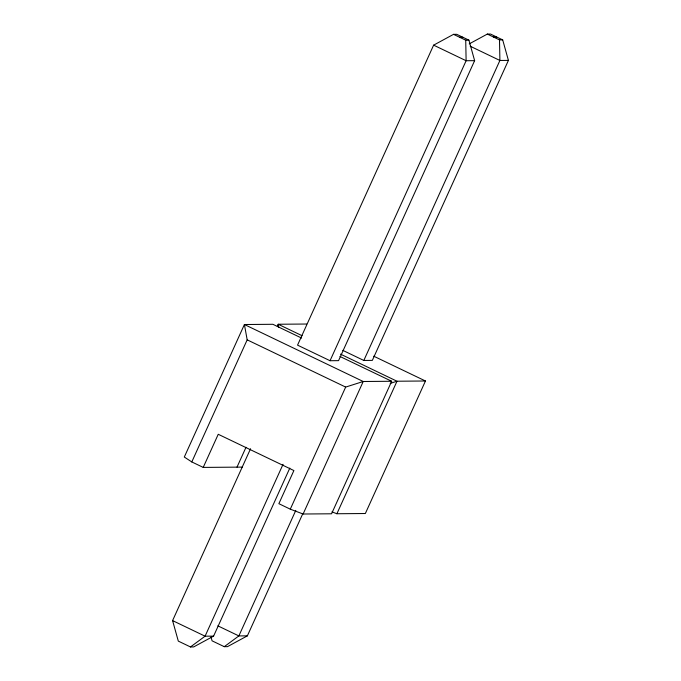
<?xml version="1.0" encoding="UTF-8"?>
<svg xmlns="http://www.w3.org/2000/svg" width="681" height="681" viewBox="0 0 681 681"><rect width="100%" height="100%" fill="white"/><g stroke="black" fill="none" stroke-linecap="round" stroke-linejoin="round"><path stroke-width="1.02" d="M242.283 467.098L203.219 467.413L191.795 461.931L247.177 339.845L244.411 324.522L272.877 324.292L301.615 338.082M203.219 467.413L218.243 434.282L293.894 470.554L278.87 503.685L290.293 509.167L303.105 514.01L331.57 513.789L391.677 381.266L339.947 356.461M277.32 326.19L278.197 324.25L306.663 324.028M237.005 467.14L246.02 447.264M289.808 468.102L213.596 636.122L193.676 646.924L190.484 646.95L178.303 641.11L172.582 620.604L250.557 448.728M433.627 45.15L297.546 345.139L330.038 360.717L338.551 360.649L474.631 60.66L468.92 40.162L456.73 34.322L453.537 34.348L433.627 45.15L466.119 60.728L474.631 60.66M283.049 464.314L205.083 636.19L190.484 646.95M330.038 360.717L466.119 60.728L465.727 40.188L453.537 34.348M290.293 509.167L345.667 387.08L363.22 381.496L391.677 381.266M295.801 510.392L238.861 635.918L224.27 646.678L212.08 640.838L210.991 636.931M342.798 350.366L363.824 360.453L499.905 60.464L499.505 39.915L487.324 34.076L469.218 43.899M224.27 646.678L227.463 646.652L247.373 635.85L302.568 514.181M487.324 34.076L490.516 34.05L502.697 39.89L508.418 60.396L372.337 360.385L363.824 360.453M303.105 514.01L363.22 381.496L244.411 324.522L184.304 457.036L191.795 461.931M336.891 513.746L396.997 381.224L425.463 380.994L365.348 513.517L336.891 513.746L331.962 511.874M390.179 383.394L396.997 381.224L340.474 354.12M459.632 37.268L462.825 37.242M493.419 36.995L496.611 36.97M465.727 40.188L468.92 40.162M499.505 39.915L502.697 39.89M508.418 60.396L499.905 60.464L470.179 46.206M213.596 636.122L205.083 636.19L172.582 620.604M247.373 635.85L238.861 635.918L217.835 625.839M373.724 356.189L425.463 380.994M302.151 335.742L278.197 324.25L278.75 327.314M247.177 339.845L345.667 387.08"/></g></svg>
